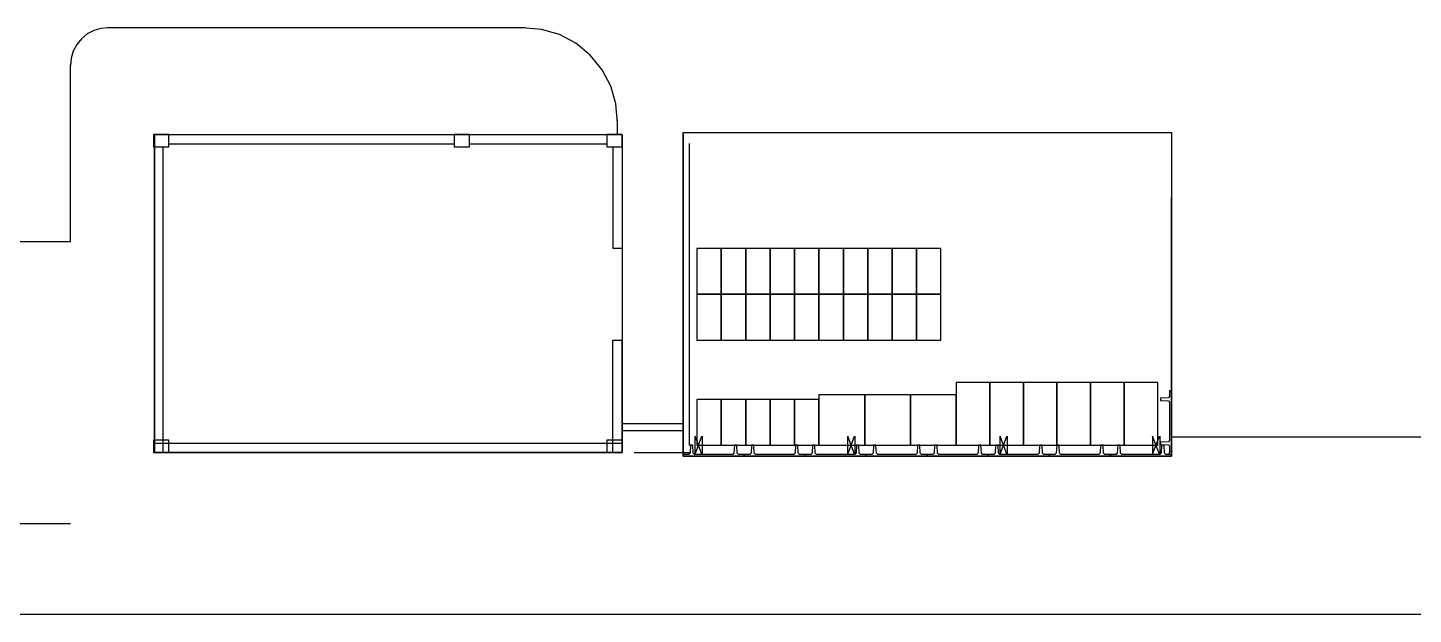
# Model space of a CAD drawing. Header units: metres. Extents: x 2 to 323, y -2 to 254.
# Drawn here: x 63.07 to 108.47, y 7.56 to 26.76 of the extents above; entities that cross this region are included whole.
import ezdxf

# ---------------------------------------------------------------- set-up
doc = ezdxf.new("R2010")
doc.units = ezdxf.units.M
for name, color, linetype in [('0-CARPINTERIA', 7, 'Continuous'), ('0-EST CORTE', 7, 'Continuous'), ('0-MUROS EXISTENTES', 7, 'Continuous'), ('0-PROYECCIONES', 7, 'Continuous'), ('0-VISTA-005', 7, 'Continuous'), ('0-VISTA-015', 7, 'Continuous'), ('00', 7, 'Continuous')]:
    doc.layers.add(name, color=color, linetype=linetype)

msp = doc.modelspace()

# ---------------------------------------------------------------- linework, layer by layer
for points in [[(67.221, 23.261), (82.546, 23.261), (82.546, 12.861), (67.221, 12.861), (67.221, 23.261)], [(67.221, 23.261), (82.546, 23.261), (82.546, 12.861), (67.221, 12.861), (67.221, 23.261)], [(84.546, 23.336), (100.546, 23.336), (100.546, 12.736), (84.546, 12.736), (84.546, 23.336)]]:
    msp.add_lwpolyline(points, close=True)
at = {"layer": '0-CARPINTERIA'}
msp.add_line((84.546, 13.561), (82.546, 13.561), dxfattribs=at)
msp.add_line((84.546, 13.561), (82.546, 13.561), dxfattribs=at)
at = {"layer": '0-EST CORTE'}
for points in [[(67.196, 22.861), (67.696, 22.861), (67.696, 23.261), (67.196, 23.261), (67.196, 22.861)], [(67.196, 22.861), (67.696, 22.861), (67.696, 23.261), (67.196, 23.261), (67.196, 22.861)], [(77.046, 22.861), (77.546, 22.861), (77.546, 23.261), (77.046, 23.261), (77.046, 22.861)], [(77.046, 22.861), (77.546, 22.861), (77.546, 23.261), (77.046, 23.261), (77.046, 22.861)], [(82.046, 22.861), (82.546, 22.861), (82.546, 23.261), (82.046, 23.261), (82.046, 22.861)], [(82.046, 22.861), (82.546, 22.861), (82.546, 23.261), (82.046, 23.261), (82.046, 22.861)], [(67.696, 13.261), (67.196, 13.261), (67.196, 12.861), (67.696, 12.861), (67.696, 13.261)], [(67.696, 13.261), (67.196, 13.261), (67.196, 12.861), (67.696, 12.861), (67.696, 13.261)], [(82.546, 13.261), (82.046, 13.261), (82.046, 12.861), (82.546, 12.861), (82.546, 13.261)], [(82.546, 13.261), (82.046, 13.261), (82.046, 12.861), (82.546, 12.861), (82.546, 13.261)]]:
    msp.add_lwpolyline(points, close=True, dxfattribs=at)
at = {"layer": '0-MUROS EXISTENTES'}
for p, q in [((67.221, 23.261), (67.221, 12.861)), ((67.221, 23.261), (67.221, 12.861)), ((67.696, 23.261), (77.046, 23.261)), ((67.696, 23.261), (77.046, 23.261)), ((77.546, 23.261), (82.046, 23.261)), ((77.546, 23.261), (82.046, 23.261)), ((84.546, 23.276), (84.546, 12.796)), ((84.546, 23.276), (84.546, 12.796)), ((67.496, 22.861), (67.496, 12.861)), ((67.496, 22.861), (67.496, 12.861)), ((67.696, 22.961), (77.046, 22.961)), ((67.696, 22.961), (77.046, 22.961)), ((77.546, 22.961), (82.046, 22.961)), ((77.546, 22.961), (82.046, 22.961)), ((82.246, 22.861), (82.246, 19.542)), ((82.246, 22.861), (82.246, 19.542)), ((82.546, 22.861), (82.546, 19.542)), ((82.546, 22.861), (82.546, 19.542)), ((84.746, 22.976), (84.746, 13.096)), ((84.746, 22.976), (84.746, 13.096)), ((82.246, 19.542), (82.546, 19.542)), ((82.246, 19.542), (82.546, 19.542)), ((82.246, 12.861), (82.246, 16.53)), ((82.246, 16.53), (82.546, 16.53)), ((82.246, 12.861), (82.246, 16.53)), ((82.246, 16.53), (82.546, 16.53)), ((82.546, 12.861), (82.546, 16.53)), ((82.546, 12.861), (82.546, 16.53)), ((67.221, 13.161), (82.546, 13.161)), ((67.221, 13.161), (82.546, 13.161)), ((67.221, 12.861), (82.546, 12.861)), ((67.221, 12.861), (82.546, 12.861)), ((84.786, 13.096), (84.746, 13.096)), ((84.786, 13.096), (84.746, 13.096))]:
    msp.add_line(p, q, dxfattribs=at)
for points in [[(100.446, 13.209), (100.186, 13.196), (100.186, 13.116), (100.446, 13.104), (100.486, 13.061), (100.486, 12.876), (100.546, 12.876), (100.546, 14.876), (100.486, 14.876), (100.486, 14.691), (100.446, 14.649), (100.186, 14.636), (100.186, 14.556), (100.446, 14.544), (100.486, 14.501), (100.486, 13.251), (100.446, 13.209)], [(100.446, 13.209), (100.186, 13.196), (100.186, 13.116), (100.446, 13.104), (100.486, 13.061), (100.486, 12.876), (100.546, 12.876), (100.546, 14.876), (100.486, 14.876), (100.486, 14.691), (100.446, 14.649), (100.186, 14.636), (100.186, 14.556), (100.446, 14.544), (100.486, 14.501), (100.486, 13.251), (100.446, 13.209)], [(84.878, 12.836), (84.866, 13.096), (84.786, 13.096), (84.773, 12.836), (84.731, 12.796), (84.546, 12.796), (84.546, 12.736), (86.546, 12.736), (86.546, 12.796), (86.361, 12.796), (86.318, 12.836), (86.306, 13.096), (86.226, 13.096), (86.213, 12.836), (86.171, 12.796), (84.921, 12.796), (84.878, 12.836)], [(84.878, 12.836), (84.866, 13.096), (84.786, 13.096), (84.773, 12.836), (84.731, 12.796), (84.546, 12.796), (84.546, 12.736), (86.546, 12.736), (86.546, 12.796), (86.361, 12.796), (86.318, 12.836), (86.306, 13.096), (86.226, 13.096), (86.213, 12.836), (86.171, 12.796), (84.921, 12.796), (84.878, 12.836)], [(86.878, 12.836), (86.866, 13.096), (86.786, 13.096), (86.773, 12.836), (86.731, 12.796), (86.546, 12.796), (86.546, 12.736), (88.546, 12.736), (88.546, 12.796), (88.361, 12.796), (88.318, 12.836), (88.306, 13.096), (88.226, 13.096), (88.213, 12.836), (88.171, 12.796), (86.921, 12.796), (86.878, 12.836)], [(86.878, 12.836), (86.866, 13.096), (86.786, 13.096), (86.773, 12.836), (86.731, 12.796), (86.546, 12.796), (86.546, 12.736), (88.546, 12.736), (88.546, 12.796), (88.361, 12.796), (88.318, 12.836), (88.306, 13.096), (88.226, 13.096), (88.213, 12.836), (88.171, 12.796), (86.921, 12.796), (86.878, 12.836)], [(88.878, 12.836), (88.866, 13.096), (88.786, 13.096), (88.773, 12.836), (88.731, 12.796), (88.546, 12.796), (88.546, 12.736), (90.546, 12.736), (90.546, 12.796), (90.361, 12.796), (90.318, 12.836), (90.306, 13.096), (90.226, 13.096), (90.213, 12.836), (90.171, 12.796), (88.921, 12.796), (88.878, 12.836)], [(88.878, 12.836), (88.866, 13.096), (88.786, 13.096), (88.773, 12.836), (88.731, 12.796), (88.546, 12.796), (88.546, 12.736), (90.546, 12.736), (90.546, 12.796), (90.361, 12.796), (90.318, 12.836), (90.306, 13.096), (90.226, 13.096), (90.213, 12.836), (90.171, 12.796), (88.921, 12.796), (88.878, 12.836)], [(90.878, 12.836), (90.866, 13.096), (90.786, 13.096), (90.773, 12.836), (90.731, 12.796), (90.546, 12.796), (90.546, 12.736), (92.546, 12.736), (92.546, 12.796), (92.361, 12.796), (92.318, 12.836), (92.306, 13.096), (92.226, 13.096), (92.213, 12.836), (92.171, 12.796), (90.921, 12.796), (90.878, 12.836)], [(90.878, 12.836), (90.866, 13.096), (90.786, 13.096), (90.773, 12.836), (90.731, 12.796), (90.546, 12.796), (90.546, 12.736), (92.546, 12.736), (92.546, 12.796), (92.361, 12.796), (92.318, 12.836), (92.306, 13.096), (92.226, 13.096), (92.213, 12.836), (92.171, 12.796), (90.921, 12.796), (90.878, 12.836)], [(92.878, 12.836), (92.866, 13.096), (92.786, 13.096), (92.773, 12.836), (92.731, 12.796), (92.546, 12.796), (92.546, 12.736), (94.546, 12.736), (94.546, 12.796), (94.361, 12.796), (94.318, 12.836), (94.306, 13.096), (94.226, 13.096), (94.213, 12.836), (94.171, 12.796), (92.921, 12.796), (92.878, 12.836)], [(92.878, 12.836), (92.866, 13.096), (92.786, 13.096), (92.773, 12.836), (92.731, 12.796), (92.546, 12.796), (92.546, 12.736), (94.546, 12.736), (94.546, 12.796), (94.361, 12.796), (94.318, 12.836), (94.306, 13.096), (94.226, 13.096), (94.213, 12.836), (94.171, 12.796), (92.921, 12.796), (92.878, 12.836)], [(94.878, 12.836), (94.866, 13.096), (94.786, 13.096), (94.773, 12.836), (94.731, 12.796), (94.546, 12.796), (94.546, 12.736), (96.546, 12.736), (96.546, 12.796), (96.361, 12.796), (96.318, 12.836), (96.306, 13.096), (96.226, 13.096), (96.213, 12.836), (96.171, 12.796), (94.921, 12.796), (94.878, 12.836)], [(94.878, 12.836), (94.866, 13.096), (94.786, 13.096), (94.773, 12.836), (94.731, 12.796), (94.546, 12.796), (94.546, 12.736), (96.546, 12.736), (96.546, 12.796), (96.361, 12.796), (96.318, 12.836), (96.306, 13.096), (96.226, 13.096), (96.213, 12.836), (96.171, 12.796), (94.921, 12.796), (94.878, 12.836)], [(96.878, 12.836), (96.866, 13.096), (96.786, 13.096), (96.773, 12.836), (96.731, 12.796), (96.546, 12.796), (96.546, 12.736), (98.546, 12.736), (98.546, 12.796), (98.361, 12.796), (98.318, 12.836), (98.306, 13.096), (98.226, 13.096), (98.213, 12.836), (98.171, 12.796), (96.921, 12.796), (96.878, 12.836)], [(96.878, 12.836), (96.866, 13.096), (96.786, 13.096), (96.773, 12.836), (96.731, 12.796), (96.546, 12.796), (96.546, 12.736), (98.546, 12.736), (98.546, 12.796), (98.361, 12.796), (98.318, 12.836), (98.306, 13.096), (98.226, 13.096), (98.213, 12.836), (98.171, 12.796), (96.921, 12.796), (96.878, 12.836)], [(98.878, 12.836), (98.866, 13.096), (98.786, 13.096), (98.773, 12.836), (98.731, 12.796), (98.546, 12.796), (98.546, 12.736), (100.546, 12.736), (100.546, 12.796), (100.361, 12.796), (100.318, 12.836), (100.306, 13.096), (100.226, 13.096), (100.213, 12.836), (100.171, 12.796), (98.921, 12.796), (98.878, 12.836)], [(98.878, 12.836), (98.866, 13.096), (98.786, 13.096), (98.773, 12.836), (98.731, 12.796), (98.546, 12.796), (98.546, 12.736), (100.546, 12.736), (100.546, 12.796), (100.361, 12.796), (100.318, 12.836), (100.306, 13.096), (100.226, 13.096), (100.213, 12.836), (100.171, 12.796), (98.921, 12.796), (98.878, 12.836)], [(100.486, 12.876), (100.546, 12.876), (100.546, 12.796), (100.486, 12.796), (100.486, 12.876)], [(100.486, 12.876), (100.546, 12.876), (100.546, 12.796), (100.486, 12.796), (100.486, 12.876)]]:
    msp.add_lwpolyline(points, close=True, dxfattribs=at)
at = {"layer": '0-PROYECCIONES'}
msp.add_line((100.546, 14.876), (100.546, 21.196), dxfattribs=at)
msp.add_line((100.546, 14.876), (100.546, 21.196), dxfattribs=at)
for points in [[(84.996, 18.036), (85.796, 18.036), (85.796, 19.536), (84.996, 19.536), (84.996, 18.036)], [(84.996, 18.036), (85.796, 18.036), (85.796, 19.536), (84.996, 19.536), (84.996, 18.036)], [(85.796, 18.036), (86.596, 18.036), (86.596, 19.536), (85.796, 19.536), (85.796, 18.036)], [(85.796, 18.036), (86.596, 18.036), (86.596, 19.536), (85.796, 19.536), (85.796, 18.036)], [(86.596, 18.036), (87.396, 18.036), (87.396, 19.536), (86.596, 19.536), (86.596, 18.036)], [(86.596, 18.036), (87.396, 18.036), (87.396, 19.536), (86.596, 19.536), (86.596, 18.036)], [(87.396, 18.036), (88.196, 18.036), (88.196, 19.536), (87.396, 19.536), (87.396, 18.036)], [(87.396, 18.036), (88.196, 18.036), (88.196, 19.536), (87.396, 19.536), (87.396, 18.036)], [(88.196, 18.036), (88.996, 18.036), (88.996, 19.536), (88.196, 19.536), (88.196, 18.036)], [(88.196, 18.036), (88.996, 18.036), (88.996, 19.536), (88.196, 19.536), (88.196, 18.036)], [(88.996, 18.036), (89.796, 18.036), (89.796, 19.536), (88.996, 19.536), (88.996, 18.036)], [(88.996, 18.036), (89.796, 18.036), (89.796, 19.536), (88.996, 19.536), (88.996, 18.036)], [(89.796, 18.036), (90.596, 18.036), (90.596, 19.536), (89.796, 19.536), (89.796, 18.036)], [(89.796, 18.036), (90.596, 18.036), (90.596, 19.536), (89.796, 19.536), (89.796, 18.036)], [(90.596, 18.036), (91.396, 18.036), (91.396, 19.536), (90.596, 19.536), (90.596, 18.036)], [(90.596, 18.036), (91.396, 18.036), (91.396, 19.536), (90.596, 19.536), (90.596, 18.036)], [(91.396, 18.036), (92.196, 18.036), (92.196, 19.536), (91.396, 19.536), (91.396, 18.036)], [(91.396, 18.036), (92.196, 18.036), (92.196, 19.536), (91.396, 19.536), (91.396, 18.036)], [(92.196, 18.036), (92.996, 18.036), (92.996, 19.536), (92.196, 19.536), (92.196, 18.036)], [(92.196, 18.036), (92.996, 18.036), (92.996, 19.536), (92.196, 19.536), (92.196, 18.036)], [(84.996, 16.536), (85.796, 16.536), (85.796, 18.036), (84.996, 18.036), (84.996, 16.536)], [(84.996, 16.536), (85.796, 16.536), (85.796, 18.036), (84.996, 18.036), (84.996, 16.536)], [(85.796, 16.536), (86.596, 16.536), (86.596, 18.036), (85.796, 18.036), (85.796, 16.536)], [(85.796, 16.536), (86.596, 16.536), (86.596, 18.036), (85.796, 18.036), (85.796, 16.536)], [(86.596, 16.536), (87.396, 16.536), (87.396, 18.036), (86.596, 18.036), (86.596, 16.536)], [(86.596, 16.536), (87.396, 16.536), (87.396, 18.036), (86.596, 18.036), (86.596, 16.536)], [(87.396, 16.536), (88.196, 16.536), (88.196, 18.036), (87.396, 18.036), (87.396, 16.536)], [(87.396, 16.536), (88.196, 16.536), (88.196, 18.036), (87.396, 18.036), (87.396, 16.536)], [(88.196, 16.536), (88.996, 16.536), (88.996, 18.036), (88.196, 18.036), (88.196, 16.536)], [(88.196, 16.536), (88.996, 16.536), (88.996, 18.036), (88.196, 18.036), (88.196, 16.536)], [(88.996, 16.536), (89.796, 16.536), (89.796, 18.036), (88.996, 18.036), (88.996, 16.536)], [(88.996, 16.536), (89.796, 16.536), (89.796, 18.036), (88.996, 18.036), (88.996, 16.536)], [(89.796, 16.536), (90.596, 16.536), (90.596, 18.036), (89.796, 18.036), (89.796, 16.536)], [(89.796, 16.536), (90.596, 16.536), (90.596, 18.036), (89.796, 18.036), (89.796, 16.536)], [(90.596, 16.536), (91.396, 16.536), (91.396, 18.036), (90.596, 18.036), (90.596, 16.536)], [(90.596, 16.536), (91.396, 16.536), (91.396, 18.036), (90.596, 18.036), (90.596, 16.536)], [(91.396, 16.536), (92.196, 16.536), (92.196, 18.036), (91.396, 18.036), (91.396, 16.536)], [(91.396, 16.536), (92.196, 16.536), (92.196, 18.036), (91.396, 18.036), (91.396, 16.536)], [(92.196, 16.536), (92.996, 16.536), (92.996, 18.036), (92.196, 18.036), (92.196, 16.536)], [(92.196, 16.536), (92.996, 16.536), (92.996, 18.036), (92.196, 18.036), (92.196, 16.536)], [(93.496, 13.096), (94.596, 13.096), (94.596, 15.146), (93.496, 15.146), (93.496, 13.096)], [(93.496, 13.096), (94.596, 13.096), (94.596, 15.146), (93.496, 15.146), (93.496, 13.096)], [(94.596, 13.096), (95.696, 13.096), (95.696, 15.146), (94.596, 15.146), (94.596, 13.096)], [(94.596, 13.096), (95.696, 13.096), (95.696, 15.146), (94.596, 15.146), (94.596, 13.096)], [(95.696, 13.096), (96.796, 13.096), (96.796, 15.146), (95.696, 15.146), (95.696, 13.096)], [(95.696, 13.096), (96.796, 13.096), (96.796, 15.146), (95.696, 15.146), (95.696, 13.096)], [(96.796, 13.096), (97.896, 13.096), (97.896, 15.146), (96.796, 15.146), (96.796, 13.096)], [(96.796, 13.096), (97.896, 13.096), (97.896, 15.146), (96.796, 15.146), (96.796, 13.096)], [(97.896, 13.096), (98.996, 13.096), (98.996, 15.146), (97.896, 15.146), (97.896, 13.096)], [(97.896, 13.096), (98.996, 13.096), (98.996, 15.146), (97.896, 15.146), (97.896, 13.096)], [(98.996, 13.096), (100.096, 13.096), (100.096, 15.146), (98.996, 15.146), (98.996, 13.096)], [(98.996, 13.096), (100.096, 13.096), (100.096, 15.146), (98.996, 15.146), (98.996, 13.096)], [(84.996, 13.096), (85.796, 13.096), (85.796, 14.596), (84.996, 14.596), (84.996, 13.096)], [(84.996, 13.096), (85.796, 13.096), (85.796, 14.596), (84.996, 14.596), (84.996, 13.096)], [(85.796, 13.096), (86.596, 13.096), (86.596, 14.596), (85.796, 14.596), (85.796, 13.096)], [(85.796, 13.096), (86.596, 13.096), (86.596, 14.596), (85.796, 14.596), (85.796, 13.096)], [(86.596, 13.096), (87.396, 13.096), (87.396, 14.596), (86.596, 14.596), (86.596, 13.096)], [(86.596, 13.096), (87.396, 13.096), (87.396, 14.596), (86.596, 14.596), (86.596, 13.096)], [(87.396, 13.096), (88.196, 13.096), (88.196, 14.596), (87.396, 14.596), (87.396, 13.096)], [(87.396, 13.096), (88.196, 13.096), (88.196, 14.596), (87.396, 14.596), (87.396, 13.096)], [(88.196, 13.096), (88.996, 13.096), (88.996, 14.596), (88.196, 14.596), (88.196, 13.096)], [(88.196, 13.096), (88.996, 13.096), (88.996, 14.596), (88.196, 14.596), (88.196, 13.096)], [(90.496, 13.096), (90.496, 14.746), (88.996, 14.746), (88.996, 13.096), (90.496, 13.096)], [(90.496, 13.096), (90.496, 14.746), (88.996, 14.746), (88.996, 13.096), (90.496, 13.096)], [(91.996, 13.096), (91.996, 14.746), (90.496, 14.746), (90.496, 13.096), (91.996, 13.096)], [(91.996, 13.096), (91.996, 14.746), (90.496, 14.746), (90.496, 13.096), (91.996, 13.096)], [(93.496, 13.096), (93.496, 14.746), (91.996, 14.746), (91.996, 13.096), (93.496, 13.096)], [(93.496, 13.096), (93.496, 14.746), (91.996, 14.746), (91.996, 13.096), (93.496, 13.096)]]:
    msp.add_lwpolyline(points, close=True, dxfattribs=at)
at = {"layer": '0-VISTA-005'}
for p, q in [((79.376, 26.761), (65.681, 26.761)), ((64.473, 19.76), (64.473, 25.553)), ((82.396, 23.261), (82.396, 23.751))]:
    msp.add_line(p, q, dxfattribs=at)
for points in [[(65.716, 26.761), (65.471, 26.74), (65.238, 26.671), (65.022, 26.558), (64.832, 26.402), (64.676, 26.212), (64.563, 25.997), (64.494, 25.763), (64.473, 25.518)], [(82.396, 23.653), (82.344, 24.265), (82.173, 24.848), (81.891, 25.386), (81.503, 25.862), (81.028, 26.251), (80.491, 26.535), (79.908, 26.708), (79.297, 26.761)], [(18.753, 19.76), (64.473, 19.76)], [(64.473, 10.52), (8.348, 10.52)]]:
    msp.add_lwpolyline(points, dxfattribs=at)
at = {"layer": '0-VISTA-015'}
for p, q in [((82.546, 13.81), (84.546, 13.81)), ((82.546, 13.81), (84.546, 13.81)), ((84.931, 13.396), (84.931, 12.796)), ((84.931, 13.396), (84.931, 12.796)), ((84.94, 12.804), (85.161, 13.388)), ((85.161, 12.804), (84.94, 13.388)), ((84.94, 12.804), (85.161, 13.388)), ((85.161, 12.804), (84.94, 13.388)), ((85.171, 13.396), (85.171, 12.796)), ((85.171, 13.396), (85.171, 12.796)), ((89.931, 13.396), (89.931, 12.796)), ((89.931, 13.396), (89.931, 12.796)), ((89.94, 12.804), (90.161, 13.388)), ((90.161, 12.804), (89.94, 13.388)), ((89.94, 12.804), (90.161, 13.388)), ((90.161, 12.804), (89.94, 13.388)), ((90.171, 13.396), (90.171, 12.796)), ((90.171, 13.396), (90.171, 12.796)), ((94.921, 13.396), (94.921, 12.796)), ((94.921, 13.396), (94.921, 12.796)), ((94.93, 12.804), (95.151, 13.388)), ((95.151, 12.804), (94.93, 13.388)), ((94.93, 12.804), (95.151, 13.388)), ((95.151, 12.804), (94.93, 13.388)), ((95.161, 13.396), (95.161, 12.796)), ((95.161, 13.396), (95.161, 12.796)), ((99.921, 13.396), (99.921, 12.796)), ((99.921, 13.396), (99.921, 12.796)), ((99.93, 12.804), (100.151, 13.388)), ((100.151, 12.804), (99.93, 13.388)), ((99.93, 12.804), (100.151, 13.388)), ((100.151, 12.804), (99.93, 13.388)), ((100.161, 13.396), (100.161, 12.796)), ((100.161, 13.396), (100.161, 12.796)), ((118.666, 13.361), (100.546, 13.361)), ((118.666, 13.361), (100.546, 13.361))]:
    msp.add_line(p, q, dxfattribs=at)
at = {"layer": '00'}
for p, q in [((82.546, 12.861), (82.546, 16.53)), ((82.546, 12.861), (82.546, 16.53)), ((67.221, 13.161), (82.546, 13.161)), ((67.221, 13.161), (82.546, 13.161)), ((82.946, 12.861), (84.793, 12.861)), ((82.946, 12.861), (84.793, 12.861)), ((37.856, 7.561), (192.761, 7.561)), ((37.856, 7.561), (192.761, 7.561))]:
    msp.add_line(p, q, dxfattribs=at)

doc.saveas('drawing.dxf')
